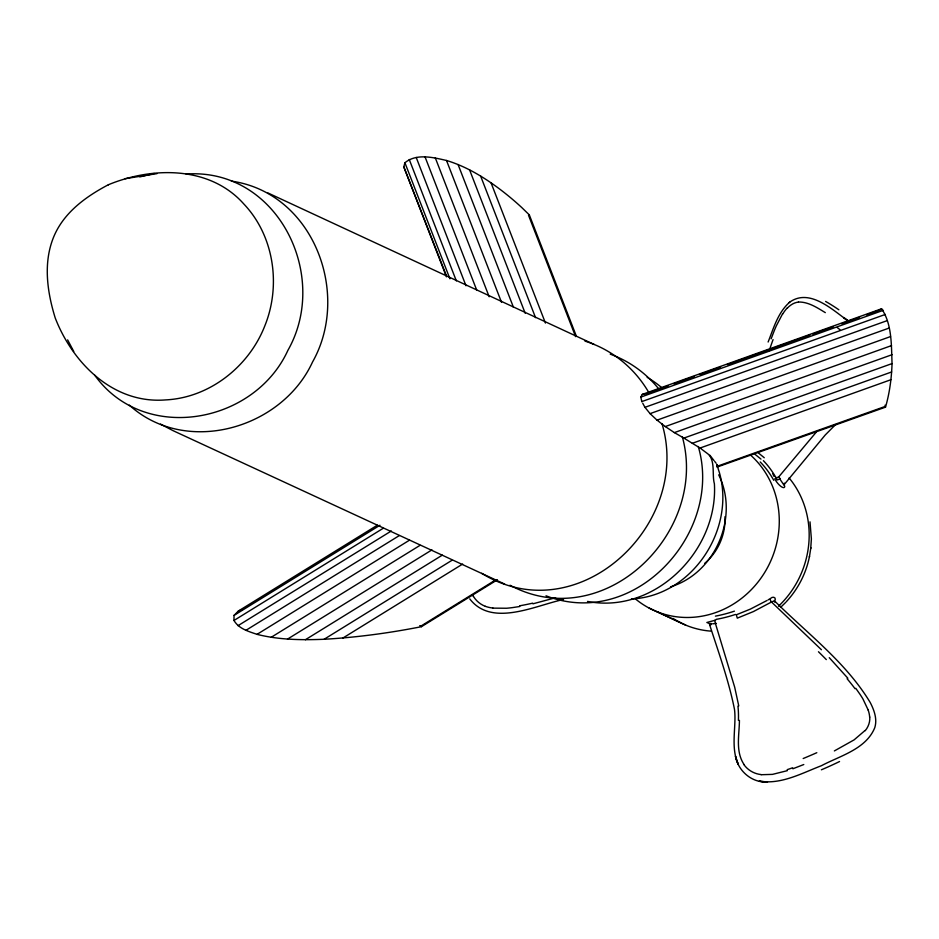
<?xml version="1.0" encoding="UTF-8"?>
<svg xmlns="http://www.w3.org/2000/svg" width="939" height="939" viewBox="0 0 939 939"><rect width="100%" height="100%" fill="white"/><g stroke="black" fill="none" stroke-linecap="round" stroke-linejoin="round"><path stroke-width="1.41" d="M497.435 579.739L421.423 626.689C389.321 633.05 356.808 637.417 324.119 639.271C301.689 640.175 278.93 639.893 257.04 634.353C248.565 631.454 238.764 628.766 233.975 620.468L234.034 615.397L238.33 611.066L377.337 525.194M739.427 720.377C739.31 735.096 735.272 751.54 744.134 764.628M717.243 467L885.512 407.15C889.62 393.007 891.545 378.276 892.05 363.581C891.299 345.352 892.167 324.272 881.604 308.755L642.288 394.403L640.809 397.103L641.842 401.716M810.709 548.634L811.378 538.974L810.005 521.838M775.039 602.357L774.264 600.925L771.482 601.993A2.688 1.409 59.7 0 1 770.344 598.577C772.973 595.702 777.422 597.744 774.194 601.453M786.413 601.617C798.08 588.988 806.249 573.154 809.512 556.252M809.406 556.98L810.85 547.648M446.459 276.841L403.805 166.884L404.909 162.752C416.493 153.163 433.219 157.459 446.506 160.475C466.319 166.449 484.184 177.354 500.593 189.76A2765.003 743.571 -21.2 0 1 521.92 207.695L529.314 214.89L576.393 336.268M771.142 338.803L773.971 331.432A130.603 90.543 -71.9 0 1 776.248 325.986L782.539 313.919M768.125 342.019C773.63 328.087 778.008 312.253 789.781 302.123M780.415 479.864L783.877 484.947L825.228 435.003L835.64 424.522M775.661 477.634L775.579 477.493A2.688 1.256 -30 0 0 778.959 476.636L816.214 432.186M865.03 730.507L854.103 739.873L834.36 750.93M780.579 607.404L785.755 602.345M880.805 309.401L881.604 308.755M789.159 302.569C809.042 287.569 832.224 309.541 848.046 320.962L843.703 317.499L848.07 320.985M234.034 615.397L379.943 525.253M233.975 620.468L383.159 528.317M238.025 625.679L391.317 530.981M245.83 630.386L399.345 535.559M257.04 634.353L409.557 540.136M271.136 637.335L420.062 545.324M287.475 639.13L431.94 549.89M305.386 639.741L442.351 555.125M324.119 639.271L451.835 560.383M342.97 637.992L462.645 564.057M419.756 625.644L421.142 625.949L495.909 579.774M108.361 184.748C85.32 196.873 62.784 213.294 53.077 238.447C43.194 263.988 47.326 292.393 55.19 317.852L55.248 318.039C72.913 363.522 113.596 404.134 165.651 399.908C209.608 397.749 248.929 366.515 264.751 326.033C281.184 285.749 274.211 236.006 243.894 204.056C209.89 165.733 152.376 166.543 108.361 184.748L108.525 184.69M769.464 599.094L768.114 599.857M771.048 602.239L753.395 611.582L737.291 618.155L736.329 614.799L750.367 609.106L766.987 600.502M529.314 214.89L528.516 215.277L575.595 336.643M803.784 764.534L792.868 768.771M238.33 611.066L241.992 609.587M125.087 178.692L157.024 173.621M647.652 393.136L668.286 385.753M673.791 383.781L694.437 376.398M699.942 374.426L720.577 367.043M727.455 364.578L810.017 335.035M812.763 334.049L833.409 326.655M841.661 323.709L859.549 317.3M866.427 314.835L880.183 309.917M640.809 397.103L883.364 310.293M641.783 401.599L885.36 314.424M642.746 403.277L644.952 407.326L887.355 320.575M644.952 407.326L650.081 413.63L889.104 328.075M650.081 413.63L657.03 420.144L890.524 336.573M657.03 420.144L665.305 426.564L891.522 345.599M665.305 426.564L674.366 432.609L892.027 354.707M674.366 432.609L683.909 438.079L892.05 363.581M683.909 438.079L692.313 443.302L891.639 371.961M692.313 443.302L700.083 448.02L890.911 379.72M716.915 466.378L885.231 406.423L885.078 405.155M787.363 770.661L772.468 774.382L761.189 774.722M139.817 176.908L154.254 173.48M670.552 586.828C715.436 573.283 739.451 516.72 718.699 474.829M563.564 599.505C535.911 605.209 491.872 627.78 469.746 598.871M555.595 597.732L532.906 603.824M783.959 484.947L784.3 483.162M642.288 394.403L643.802 394.11M644.8 393.922L646.513 393.676M715.682 620.151L714.802 620.303L715.448 623.555L734.685 687.195L738.758 705.917M519.783 606.5L512.189 607.65A130.603 123.549 36.2 0 1 506.45 608.249L492.916 608.132M716.41 623.402L712.654 623.813M714.767 620.362L706.867 622.487L709.332 623.543M631.407 598.976C692.102 596.265 736.07 529.267 719.215 471.977C718.922 471.613 715.87 460.403 716.985 465.568M798.443 302.018C808.397 301.806 817.153 307.687 825.311 312.64M186.098 174.044C277.287 167.612 330.505 275.362 287.886 350.376C254.352 423.947 144.078 444.077 94.804 375.283M587.532 601.418C655.023 614.482 718.429 550.277 714.391 483.785C711.715 474.406 716.023 458.925 706.539 452.868C704.356 451.283 702.243 449.617 700.083 448.02M231.393 181.121C313.239 192.73 351.256 293.484 312.511 362.055C281.806 428.935 185.781 456.46 129.312 405.12M481.672 573.295C577.356 632.593 692.289 525.183 662.042 423.853M546.029 595.796C634.33 630.139 723.699 533.106 698.264 446.495M504.689 584.081L173.011 430.637L160.522 424.099M594.176 344.46L267.955 192.965M649.107 608.061L679.93 622.428M657.206 611.794L685.646 625.081M510.018 585.243C603.378 635.163 708.687 533.317 682.383 436.952M755.109 454.394L760.989 459.101M758.325 452.891L764.264 457.739M774.745 601.101C807.587 633.755 846.051 662.394 870.253 702.572C874.186 710.201 877.46 719.157 874.761 727.725C865.993 749.216 840.159 755.778 821.437 765.696C801.683 773.266 781.154 784.781 759.264 781.166L767.492 781.987C752.01 783.009 738.254 771.236 735.46 756.235L738.254 764.323C730.272 747.221 736.61 726.093 734.498 709.403C728.723 680.458 718.628 652.558 709.555 624.517A4.155 0.786 4.6 0 0 709.954 624.94M771.482 601.993L821.414 649.741M829.266 657.676L847.847 678.228M714.063 460.638L709.825 455.18M714.779 461.53L716.046 463.15M855.769 688.299L859.96 694.25A130.603 116.542 -1.6 0 1 862.871 698.839L868.246 710.154M473.409 596.511L472.446 594.798M73.747 351.456L67.631 339.895M778.959 476.636L780.18 479.277M403.805 166.884L446.166 275.127M717.173 467.047L717.032 465.826M885.231 406.423L885.512 407.15M491.038 182.812L545.442 323.063M480.615 176.027L535.559 317.675M469.547 169.795L525.183 313.239M458.068 164.513L513.445 307.288M446.506 160.475L501.543 302.37M435.32 157.916L489.172 296.747M425.05 156.907L476.648 289.94M416.212 157.447L465.99 285.761M409.251 159.489L456.342 280.89M404.909 162.752L449.922 278.789M421.142 625.949L421.423 626.689M789.089 477.928A92.515 86.259 -65.1 0 1 778.478 606.242M711.116 631.149A92.515 86.259 -65.1 0 1 672.887 618.343M750.343 454.91A92.515 86.259 -65.1 0 1 757.761 582.368A92.515 86.259 -65.1 0 1 635.468 598.941M818.468 651.748A527.202 426.811 16 0 1 826.308 659.601M847.095 678.721A248.929 219.092 3.2 0 1 855.053 688.71M868.199 710.166A33.71 30.212 -4.8 0 1 869.667 717.091M869.772 717.079A22.595 20.271 -7.4 0 1 865.253 730.648M839.548 761.529A196.944 105.978 -26.1 0 1 821.379 769.804M816.813 752.702A251.03 96.506 -25.5 0 1 803.174 758.536M792.645 767.762A154.289 121.683 -33 0 1 787.187 769.663M761.212 774.593A27.618 25.811 -56.8 0 1 743.993 764.745M737.948 706.069A93.642 86.095 -63.9 0 1 738.406 720.401M711.281 624.599A5.927 0.775 6.7 0 1 711.457 623.508M734.415 611.148A82.397 48.816 -13.8 0 1 715.412 616.137M735.448 614.446A83.207 50.553 -13.9 0 1 716.199 619.364M532.706 603.155A248.941 232.696 30.6 0 1 519.607 605.808M492.928 608.049A33.71 32.102 39.2 0 1 485.334 606.336M485.334 606.312A22.595 21.644 40.9 0 1 473.491 596.465M769.229 350.634A248.941 164.032 -71.7 0 1 773.067 339.589M782.68 314.049A33.71 23.991 -72.4 0 1 787.128 308.074M787.234 308.25A22.595 16.362 -73.2 0 1 798.443 302.1M825.616 301.442A196.944 117.68 63.6 0 1 838.867 309.788M837.365 327.652A251.03 121.73 56.1 0 1 839.982 329.718M763.384 460.673A84.674 49.38 81.1 0 1 777.023 479.477M779.933 478.69A2.688 0.681 -31 0 1 776.952 479.852M774.006 476.366A12.723 1.444 57.2 0 1 772.797 473.714M784.722 486.038A8.181 2.688 52.1 0 1 781.002 486.472A8.181 2.688 52.1 0 1 774.745 478.796M760.203 461.976A83.36 47.748 80.4 0 1 773.771 480.31M647.182 377.314A120.931 112.762 -65.1 0 1 662.101 387.96M610.233 354.144A126.307 117.774 -65.1 0 1 658.227 388.265M584.985 341.127A128.021 119.382 -65.1 0 1 649.295 393.347M724.978 516.696A54.849 51.14 -65.1 0 1 704.743 563.33"/></g></svg>
